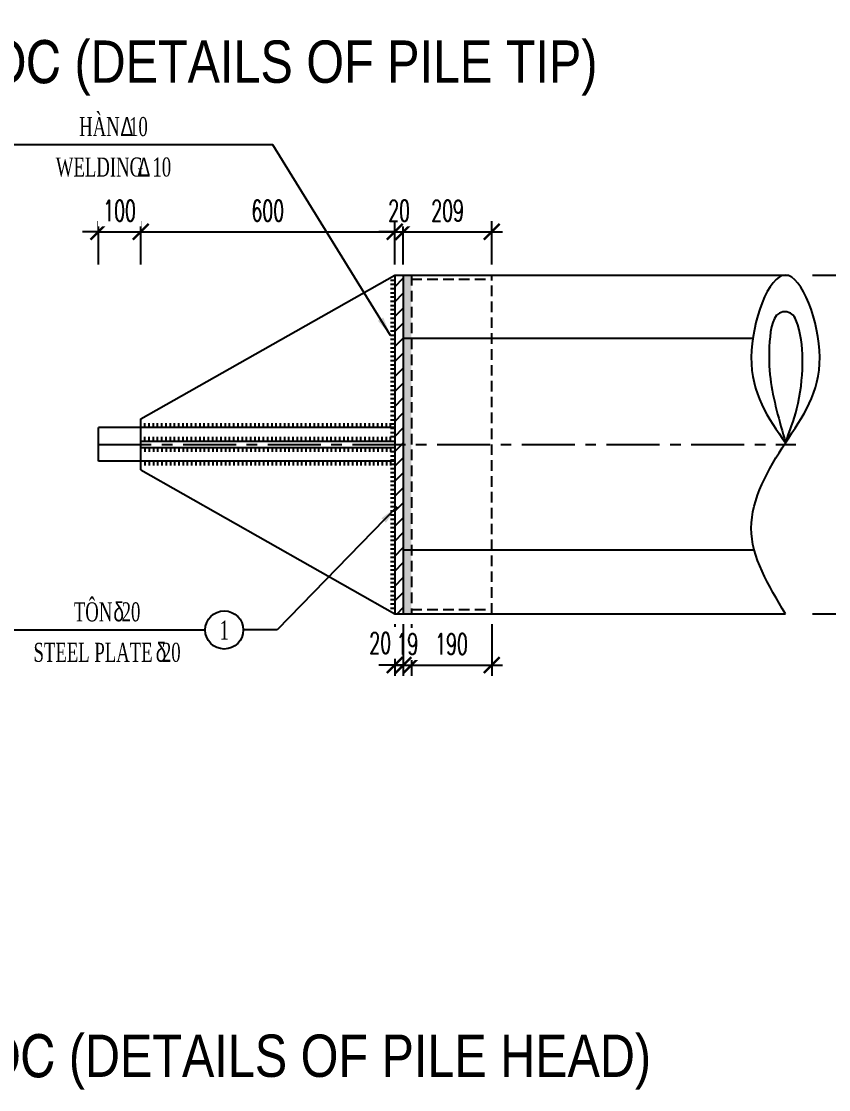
# Model space of a CAD drawing. Extents: x -687 to 808890, y -259 to 107959.
# Drawn here: x 769273 to 771179, y 83181 to 85705 of the extents above; entities that cross this region are included whole.
import ezdxf
from ezdxf.enums import TextEntityAlignment as Align

# ---------------------------------------------------------------- set-up
doc = ezdxf.new("R2010")
doc.units = 0
doc.header["$MEASUREMENT"] = 0
doc.header["$PDMODE"] = 3
doc.linetypes.add('CENTER', pattern=[2, 1.25, -0.25, 0.25, -0.25])
doc.linetypes.add('HIDDEN', pattern=[0.375, 0.25, -0.125])
doc.layers.get('0').update_dxf_attribs({"color": 3, "linetype": 'CONTINUOUS'})
doc.layers.get('DEFPOINTS').update_dxf_attribs({"linetype": 'CONTINUOUS'})
for name, color, linetype in [('Han', 7, 'CONTINUOUS'), ('Hatch', 5, 'CONTINUOUS'), ('Hidden', 4, 'HIDDEN'), ('Kich thuoc', 4, 'CONTINUOUS'), ('Net vang', 2, 'CONTINUOUS'), ('Text', 3, 'CONTINUOUS'), ('Thep dai', 6, 'CONTINUOUS'), ('Tim', 8, 'CENTER')]:
    doc.layers.add(name, color=color, linetype=linetype)
doc.styles.add('Kichthuoc', font='romans.shx', dxfattribs={"width": 0.6})
doc.styles.get("Standard").update_dxf_attribs({"font": 'vntimeh.shx', "width": 0.65})
doc.styles.add('SYMBOL', font='greeks.shx', dxfattribs={"width": 0.8})
doc.styles.add('Ten', font='VHARIALN.TTF')
doc.dimstyles.new('Dim 250', dxfattribs={"dimscale": 250, "dimtxt": 0.2, "dimasz": 0.15, "dimexe": 0.1, "dimexo": 0.1, "dimgap": 0.1, "dimtad": 1, "dimdec": 0, "dimlfac": -1, "dimzin": 0, "dimdsep": 46, "dimtxsty": 'Kichthuoc', "dimblk": 'ARCHTICK', "dimcen": 0.1, "dimdle": 0.1, "dimclrd": 4, "dimclre": 4, "dimclrt": 3, "dimadec": 0, "dimazin": 0, "dimtfac": 1, "dimtdec": 0, "dimtix": 1, "dimtmove": 2, "dimatfit": 3, "dimfxl": 1, "dimtfill": 1, "dimtolj": 1, "dimtzin": 0, "dimarcsym": 0})
doc.dimstyles.new('Le 250', dxfattribs={"dimscale": 250, "dimtxt": 0.22, "dimasz": 0.18, "dimexe": 0.1, "dimexo": 0.2, "dimgap": 0.1, "dimtad": 1, "dimdec": 0, "dimzin": 0, "dimdsep": 46, "dimtxsty": 'Kichthuoc', "dimblk": 'ARCHTICK', "dimcen": 0, "dimdle": 0.1, "dimclrd": 2, "dimclre": 2, "dimclrt": 256, "dimadec": 0, "dimazin": 0, "dimtfac": 1, "dimtdec": 0, "dimtix": 1, "dimtmove": 2, "dimatfit": 3, "dimfxl": 1, "dimtolj": 1, "dimtzin": 0, "dimarcsym": 0})
pattern_1 = [(45, (1262.832, -19380.837), (-17.6776695, 17.6776695), [])]

# ---------------------------------------------------------------- blocks, each defined once
blk = doc.blocks.new('_ArchTick')
at = {"color": 0, "linetype": 'ByBlock', "const_width": 0.15}
blk.add_lwpolyline([(-0.5, -0.5), (0.5, 0.5)], dxfattribs=at)
blk = doc.blocks.new('*D138')
at = {"layer": 'DEFPOINTS', "color": 0}
for p in [(771116, 85105.6), (771116, 84305.6), (771328.2, 84305.6)]:
    blk.add_point(p, dxfattribs=at)
at = {"layer": 'Kich thuoc', "color": 4, "lineweight": -2}
for p, q in [((771328.2, 85130.6), (771328.2, 84280.6)), ((771141, 85105.6), (771353.2, 85105.6)), ((771141, 84305.6), (771353.2, 84305.6))]:
    blk.add_line(p, q, dxfattribs=at)
at = {"layer": 'Kich thuoc', "color": 4, "lineweight": -2, "xscale": 37.5, "yscale": 37.5, "zscale": 37.5}
for p, rotation in [((771328.2, 85105.6), 90), ((771328.2, 84305.6), 270)]:
    blk.add_blockref('_ArchTick', p, dxfattribs=dict(at, rotation=rotation))
at = {"layer": 'Kich thuoc', "color": 3, "insert": (771278.2, 84705.6), "char_height": 50, "attachment_point": 5, "rotation": 90, "style": 'Kichthuoc', "bg_fill": 3, "box_fill_scale": 1.25, "bg_fill_color": 256, "bg_fill_true_color": 13158600, "bg_fill_transparency": 11732736}
blk.add_mtext('\\A1;800', dxfattribs=at)
blk = doc.blocks.new('*D133')
at = {"layer": 'DEFPOINTS', "color": 0}
for p in [(770383.6, 85207.9), (770174.6, 85105.6), (770383.6, 85105.6)]:
    blk.add_point(p, dxfattribs=at)
at = {"layer": 'Kich thuoc', "color": 4, "lineweight": -2}
for p, q in [((770174.6, 85130.6), (770174.6, 85232.9)), ((770383.6, 85130.6), (770383.6, 85232.9)), ((770149.6, 85207.9), (770408.6, 85207.9))]:
    blk.add_line(p, q, dxfattribs=at)
at = {"layer": 'Kich thuoc', "color": 4, "lineweight": -2, "xscale": 37.5, "yscale": 37.5, "zscale": 37.5, "rotation": 180}
blk.add_blockref('_ArchTick', (770174.6, 85207.9), dxfattribs=at)
at = {"layer": 'Kich thuoc', "color": 4, "lineweight": -2, "xscale": 37.5, "yscale": 37.5, "zscale": 37.5}
blk.add_blockref('_ArchTick', (770383.6, 85207.9), dxfattribs=at)
at = {"layer": 'Kich thuoc', "color": 3, "insert": (770279.1, 85257.9), "char_height": 50, "attachment_point": 5, "style": 'Kichthuoc', "bg_fill": 3, "box_fill_scale": 1.25, "bg_fill_color": 256, "bg_fill_true_color": 13158600, "bg_fill_transparency": 894416}
blk.add_mtext('\\A1;209', dxfattribs=at)
blk = doc.blocks.new('*D134')
at = {"layer": 'DEFPOINTS', "color": 0}
for p in [(770193.6, 84305.6), (770383.6, 84305.6), (770383.6, 84184)]:
    blk.add_point(p, dxfattribs=at)
at = {"layer": 'Kich thuoc', "color": 4, "lineweight": -2}
for p, q in [((770193.6, 84280.6), (770193.6, 84159)), ((770383.6, 84280.6), (770383.6, 84159)), ((770168.6, 84184), (770408.6, 84184))]:
    blk.add_line(p, q, dxfattribs=at)
at = {"layer": 'Kich thuoc', "color": 4, "lineweight": -2, "xscale": 37.5, "yscale": 37.5, "zscale": 37.5, "rotation": 180}
blk.add_blockref('_ArchTick', (770193.6, 84184), dxfattribs=at)
at = {"layer": 'Kich thuoc', "color": 4, "lineweight": -2, "xscale": 37.5, "yscale": 37.5, "zscale": 37.5}
blk.add_blockref('_ArchTick', (770383.6, 84184), dxfattribs=at)
at = {"layer": 'Kich thuoc', "color": 3, "insert": (770288.6, 84234), "char_height": 50, "attachment_point": 5, "style": 'Kichthuoc', "bg_fill": 3, "box_fill_scale": 1.25, "bg_fill_color": 256, "bg_fill_true_color": 13158600, "bg_fill_transparency": 11732736}
blk.add_mtext('\\A1;190', dxfattribs=at)
blk = doc.blocks.new('*D135')
at = {"layer": 'DEFPOINTS', "color": 0}
for p in [(770174.6, 84305.6), (770193.6, 84305.6)]:
    blk.add_point(p, dxfattribs=at)
at = {"layer": 'Kich thuoc', "color": 4, "lineweight": -2}
for p, q in [((770174.6, 84280.6), (770174.6, 84159)), ((770193.6, 84280.6), (770193.6, 84159)), ((770174.6, 84184), (770137.1, 84184)), ((770174.6, 84184), (770193.6, 84184)), ((770193.6, 84184), (770231.1, 84184))]:
    blk.add_line(p, q, dxfattribs=at)
at = {"layer": 'Kich thuoc', "color": 4, "lineweight": -2, "xscale": 37.5, "yscale": 37.5, "zscale": 37.5}
blk.add_blockref('_ArchTick', (770174.6, 84184), dxfattribs=at)
at = {"layer": 'Kich thuoc', "color": 4, "lineweight": -2, "xscale": 37.5, "yscale": 37.5, "zscale": 37.5, "rotation": 180}
blk.add_blockref('_ArchTick', (770193.6, 84184), dxfattribs=at)
at = {"layer": 'Kich thuoc', "color": 3, "insert": (770184.1, 84234), "char_height": 50, "attachment_point": 5, "style": 'Kichthuoc', "bg_fill": 3, "box_fill_scale": 1.25, "bg_fill_color": 256, "bg_fill_true_color": 13158600, "bg_fill_transparency": 6403392}
blk.add_mtext('\\A1;19', dxfattribs=at)
at = {"layer": 'DEFPOINTS', "color": 0}
blk.add_point((770193.6, 84184), dxfattribs=at)
blk = doc.blocks.new('*D136')
at = {"layer": 'DEFPOINTS', "color": 0}
for p in [(770154.6, 84305.6), (770174.6, 84305.6), (770174.6, 84184)]:
    blk.add_point(p, dxfattribs=at)
at = {"layer": 'Kich thuoc', "color": 4, "lineweight": -2}
for p, q in [((770154.6, 84280.6), (770154.6, 84159)), ((770174.6, 84280.6), (770174.6, 84159)), ((770154.6, 84184), (770117.1, 84184)), ((770154.6, 84184), (770174.6, 84184)), ((770174.6, 84184), (770212.1, 84184))]:
    blk.add_line(p, q, dxfattribs=at)
at = {"layer": 'Kich thuoc', "color": 3, "insert": (770120, 84236.5), "char_height": 50, "attachment_point": 5, "style": 'Kichthuoc', "bg_fill": 3, "box_fill_scale": 1.25, "bg_fill_color": 256, "bg_fill_true_color": 13158600, "bg_fill_transparency": 6403392}
blk.add_mtext('\\A1;20', dxfattribs=at)
at = {"layer": 'Kich thuoc', "color": 4, "lineweight": -2, "xscale": 37.5, "yscale": 37.5, "zscale": 37.5}
blk.add_blockref('_ArchTick', (770154.6, 84184), dxfattribs=at)
at = {"layer": 'Kich thuoc', "color": 4, "lineweight": -2, "xscale": 37.5, "yscale": 37.5, "zscale": 37.5, "rotation": 180}
blk.add_blockref('_ArchTick', (770174.6, 84184), dxfattribs=at)
blk = doc.blocks.new('*D137')
at = {"layer": 'DEFPOINTS', "color": 0}
for p in [(770154.6, 85105.6), (770174.6, 85105.6)]:
    blk.add_point(p, dxfattribs=at)
at = {"layer": 'Kich thuoc', "color": 4, "lineweight": -2}
for p, q in [((770154.6, 85130.6), (770154.6, 85232.9)), ((770174.6, 85130.6), (770174.6, 85232.9)), ((770154.6, 85207.9), (770117.1, 85207.9)), ((770154.6, 85207.9), (770174.6, 85207.9)), ((770174.6, 85207.9), (770212.1, 85207.9))]:
    blk.add_line(p, q, dxfattribs=at)
at = {"layer": 'Kich thuoc', "color": 4, "lineweight": -2, "xscale": 37.5, "yscale": 37.5, "zscale": 37.5}
blk.add_blockref('_ArchTick', (770154.6, 85207.9), dxfattribs=at)
at = {"layer": 'Kich thuoc', "color": 4, "lineweight": -2, "xscale": 37.5, "yscale": 37.5, "zscale": 37.5, "rotation": 180}
blk.add_blockref('_ArchTick', (770174.6, 85207.9), dxfattribs=at)
at = {"layer": 'Kich thuoc', "color": 3, "insert": (770164.6, 85257.9), "char_height": 50, "attachment_point": 5, "style": 'Kichthuoc', "bg_fill": 3, "box_fill_scale": 1.25, "bg_fill_color": 256, "bg_fill_true_color": 13158600, "bg_fill_transparency": 897180}
blk.add_mtext('\\A1;20', dxfattribs=at)
at = {"layer": 'DEFPOINTS', "color": 0}
blk.add_point((770174.6, 85207.9), dxfattribs=at)
blk = doc.blocks.new('*D126')
at = {"layer": 'DEFPOINTS', "color": 0}
for p in [(770154.6, 85207.9), (769554.6, 85105.6), (770154.6, 85105.6)]:
    blk.add_point(p, dxfattribs=at)
at = {"layer": 'Kich thuoc', "color": 4, "lineweight": -2}
for p, q in [((769554.6, 85130.6), (769554.6, 85232.9)), ((770154.6, 85130.6), (770154.6, 85232.9)), ((769529.6, 85207.9), (770179.6, 85207.9))]:
    blk.add_line(p, q, dxfattribs=at)
at = {"layer": 'Kich thuoc', "color": 4, "lineweight": -2, "xscale": 37.5, "yscale": 37.5, "zscale": 37.5, "rotation": 180}
blk.add_blockref('_ArchTick', (769554.6, 85207.9), dxfattribs=at)
at = {"layer": 'Kich thuoc', "color": 4, "lineweight": -2, "xscale": 37.5, "yscale": 37.5, "zscale": 37.5}
blk.add_blockref('_ArchTick', (770154.6, 85207.9), dxfattribs=at)
at = {"layer": 'Kich thuoc', "color": 3, "insert": (769854.6, 85257.9), "char_height": 50, "attachment_point": 5, "style": 'Kichthuoc', "bg_fill": 3, "box_fill_scale": 1.25, "bg_fill_color": 256, "bg_fill_true_color": 13158600, "bg_fill_transparency": 11732736}
blk.add_mtext('\\A1;600', dxfattribs=at)
blk = doc.blocks.new('*D127')
at = {"layer": 'DEFPOINTS', "color": 0}
for p in [(769454.6, 85105.6), (769554.6, 85105.6)]:
    blk.add_point(p, dxfattribs=at)
at = {"layer": 'Kich thuoc', "color": 4, "lineweight": -2}
for p, q in [((769454.6, 85130.6), (769454.6, 85232.9)), ((769554.6, 85130.6), (769554.6, 85232.9)), ((769454.6, 85207.9), (769417.1, 85207.9)), ((769454.6, 85207.9), (769554.6, 85207.9)), ((769554.6, 85207.9), (769592.1, 85207.9))]:
    blk.add_line(p, q, dxfattribs=at)
at = {"layer": 'Kich thuoc', "color": 4, "lineweight": -2, "xscale": 37.5, "yscale": 37.5, "zscale": 37.5}
blk.add_blockref('_ArchTick', (769454.6, 85207.9), dxfattribs=at)
at = {"layer": 'Kich thuoc', "color": 4, "lineweight": -2, "xscale": 37.5, "yscale": 37.5, "zscale": 37.5, "rotation": 180}
blk.add_blockref('_ArchTick', (769554.6, 85207.9), dxfattribs=at)
at = {"layer": 'Kich thuoc', "color": 3, "insert": (769504.6, 85257.9), "char_height": 50, "attachment_point": 5, "style": 'Kichthuoc', "bg_fill": 3, "box_fill_scale": 1.25, "bg_fill_color": 256, "bg_fill_true_color": 13158600, "bg_fill_transparency": 771980}
blk.add_mtext('\\A1;100', dxfattribs=at)
at = {"layer": 'DEFPOINTS', "color": 0}
blk.add_point((769554.6, 85207.9), dxfattribs=at)

msp = doc.modelspace()

# ---------------------------------------------------------------- linework, layer by layer
msp.add_line((769554.6, 84645.6), (769554.6, 84765.6))
at = {"layer": 'Han'}
for p, q in [((770154.6, 85083.1), (770144.6, 85083.1)), ((770154.6, 85073.1), (770144.6, 85073.1)), ((770154.6, 85063.1), (770144.6, 85063.1)), ((770154.6, 85053.1), (770144.6, 85053.1)), ((770154.6, 85043.1), (770144.6, 85043.1)), ((770154.6, 85033.1), (770144.6, 85033.1)), ((770154.6, 85023.1), (770144.6, 85023.1)), ((770154.6, 85013.1), (770144.6, 85013.1)), ((770154.6, 85003.1), (770144.6, 85003.1)), ((770154.6, 84993.1), (770144.6, 84993.1)), ((770154.6, 84983.1), (770144.6, 84983.1)), ((770154.6, 84973.1), (770144.6, 84973.1)), ((770154.6, 84963.1), (770144.6, 84963.1)), ((770154.6, 84953.1), (770144.6, 84953.1)), ((770154.6, 84943.1), (770144.6, 84943.1)), ((770154.6, 84933.1), (770144.6, 84933.1)), ((770154.6, 84923.1), (770144.6, 84923.1)), ((770154.6, 84913.1), (770144.6, 84913.1)), ((770154.6, 84903.1), (770144.6, 84903.1)), ((770154.6, 84893.1), (770144.6, 84893.1)), ((770154.6, 84883.1), (770144.6, 84883.1)), ((770154.6, 84873.1), (770144.6, 84873.1)), ((770154.6, 84863.1), (770144.6, 84863.1)), ((770154.6, 84853.1), (770144.6, 84853.1)), ((770154.6, 84843.1), (770144.6, 84843.1)), ((770154.6, 84833.1), (770144.6, 84833.1)), ((770154.6, 84823.1), (770144.6, 84823.1)), ((770154.6, 84813.1), (770144.6, 84813.1)), ((770154.6, 84803.1), (770144.6, 84803.1)), ((770154.6, 84793.1), (770144.6, 84793.1)), ((770154.6, 84783.1), (770144.6, 84783.1)), ((769564.6, 84745.6), (769564.6, 84755.6)), ((769564.6, 84745.6), (769564.6, 84755.6)), ((769574.6, 84745.6), (769574.6, 84755.6)), ((769574.6, 84745.6), (769574.6, 84755.6)), ((769584.6, 84745.6), (769584.6, 84755.6)), ((769594.6, 84745.6), (769594.6, 84755.6)), ((769604.6, 84745.6), (769604.6, 84755.6)), ((769614.6, 84745.6), (769614.6, 84755.6)), ((769624.6, 84745.6), (769624.6, 84755.6)), ((769634.6, 84745.6), (769634.6, 84755.6)), ((769644.6, 84745.6), (769644.6, 84755.6)), ((769654.6, 84745.6), (769654.6, 84755.6)), ((769664.6, 84745.6), (769664.6, 84755.6)), ((769674.6, 84745.6), (769674.6, 84755.6)), ((769684.6, 84745.6), (769684.6, 84755.6)), ((769694.6, 84745.6), (769694.6, 84755.6)), ((769704.6, 84745.6), (769704.6, 84755.6)), ((769714.6, 84745.6), (769714.6, 84755.6)), ((769724.6, 84745.6), (769724.6, 84755.6)), ((769734.6, 84745.6), (769734.6, 84755.6)), ((769744.6, 84745.6), (769744.6, 84755.6)), ((769754.6, 84745.6), (769754.6, 84755.6)), ((769764.6, 84745.6), (769764.6, 84755.6)), ((769774.6, 84745.6), (769774.6, 84755.6)), ((769784.6, 84745.6), (769784.6, 84755.6)), ((769794.6, 84745.6), (769794.6, 84755.6)), ((769804.6, 84745.6), (769804.6, 84755.6)), ((769814.6, 84745.6), (769814.6, 84755.6)), ((769824.6, 84745.6), (769824.6, 84755.6)), ((769834.6, 84745.6), (769834.6, 84755.6)), ((769844.6, 84745.6), (769844.6, 84755.6)), ((769854.6, 84745.6), (769854.6, 84755.6)), ((769864.6, 84745.6), (769864.6, 84755.6)), ((769874.6, 84745.6), (769874.6, 84755.6)), ((769884.6, 84745.6), (769884.6, 84755.6)), ((769894.6, 84745.6), (769894.6, 84755.6)), ((769904.6, 84745.6), (769904.6, 84755.6)), ((769914.6, 84745.6), (769914.6, 84755.6)), ((769924.6, 84745.6), (769924.6, 84755.6)), ((769934.6, 84745.6), (769934.6, 84755.6)), ((769944.6, 84745.6), (769944.6, 84755.6)), ((769954.6, 84745.6), (769954.6, 84755.6)), ((769964.6, 84745.6), (769964.6, 84755.6)), ((769974.6, 84745.6), (769974.6, 84755.6)), ((769984.6, 84745.6), (769984.6, 84755.6)), ((769994.6, 84745.6), (769994.6, 84755.6)), ((770004.6, 84745.6), (770004.6, 84755.6)), ((770014.6, 84745.6), (770014.6, 84755.6)), ((770024.6, 84745.6), (770024.6, 84755.6)), ((770034.6, 84745.6), (770034.6, 84755.6)), ((770044.6, 84745.6), (770044.6, 84755.6)), ((770054.6, 84745.6), (770054.6, 84755.6)), ((770064.6, 84745.6), (770064.6, 84755.6)), ((770074.6, 84745.6), (770074.6, 84755.6)), ((770084.6, 84745.6), (770084.6, 84755.6)), ((770094.6, 84745.6), (770094.6, 84755.6)), ((770104.6, 84745.6), (770104.6, 84755.6)), ((770114.6, 84745.6), (770114.6, 84755.6)), ((770124.6, 84745.6), (770124.6, 84755.6)), ((770134.6, 84745.6), (770134.6, 84755.6)), ((770154.6, 84773.1), (770144.6, 84773.1)), ((770154.6, 84763.1), (770144.6, 84763.1)), ((770144.6, 84745.6), (770144.6, 84755.6)), ((770154.6, 84753.1), (770144.6, 84753.1)), ((770154.6, 84743.1), (770144.6, 84743.1)), ((770154.6, 84733.1), (770144.6, 84733.1)), ((769564.6, 84713.1), (769564.6, 84723.1)), ((769564.6, 84713.1), (769564.6, 84723.1)), ((769574.6, 84713.1), (769574.6, 84723.1)), ((769574.6, 84713.1), (769574.6, 84723.1)), ((769584.6, 84713.1), (769584.6, 84723.1)), ((769594.6, 84713.1), (769594.6, 84723.1)), ((769604.6, 84713.1), (769604.6, 84723.1)), ((769614.6, 84713.1), (769614.6, 84723.1)), ((769624.6, 84713.1), (769624.6, 84723.1)), ((769634.6, 84713.1), (769634.6, 84723.1)), ((769644.6, 84713.1), (769644.6, 84723.1)), ((769654.6, 84713.1), (769654.6, 84723.1)), ((769664.6, 84713.1), (769664.6, 84723.1)), ((769674.6, 84713.1), (769674.6, 84723.1)), ((769684.6, 84713.1), (769684.6, 84723.1)), ((769694.6, 84713.1), (769694.6, 84723.1)), ((769704.6, 84713.1), (769704.6, 84723.1)), ((769714.6, 84713.1), (769714.6, 84723.1)), ((769724.6, 84713.1), (769724.6, 84723.1)), ((769734.6, 84713.1), (769734.6, 84723.1)), ((769744.6, 84713.1), (769744.6, 84723.1)), ((769754.6, 84713.1), (769754.6, 84723.1)), ((769764.6, 84713.1), (769764.6, 84723.1)), ((769774.6, 84713.1), (769774.6, 84723.1)), ((769784.6, 84713.1), (769784.6, 84723.1)), ((769794.6, 84713.1), (769794.6, 84723.1)), ((769804.6, 84713.1), (769804.6, 84723.1)), ((769814.6, 84713.1), (769814.6, 84723.1)), ((769824.6, 84713.1), (769824.6, 84723.1)), ((769834.6, 84713.1), (769834.6, 84723.1)), ((769844.6, 84713.1), (769844.6, 84723.1)), ((769854.6, 84713.1), (769854.6, 84723.1)), ((769864.6, 84713.1), (769864.6, 84723.1)), ((769874.6, 84713.1), (769874.6, 84723.1)), ((769884.6, 84713.1), (769884.6, 84723.1)), ((769894.6, 84713.1), (769894.6, 84723.1)), ((769904.6, 84713.1), (769904.6, 84723.1)), ((769914.6, 84713.1), (769914.6, 84723.1)), ((769924.6, 84713.1), (769924.6, 84723.1)), ((769934.6, 84713.1), (769934.6, 84723.1)), ((769944.6, 84713.1), (769944.6, 84723.1)), ((769954.6, 84713.1), (769954.6, 84723.1)), ((769964.6, 84713.1), (769964.6, 84723.1)), ((769974.6, 84713.1), (769974.6, 84723.1)), ((769984.6, 84713.1), (769984.6, 84723.1)), ((769994.6, 84713.1), (769994.6, 84723.1)), ((770004.6, 84713.1), (770004.6, 84723.1)), ((770014.6, 84713.1), (770014.6, 84723.1)), ((770024.6, 84713.1), (770024.6, 84723.1)), ((770034.6, 84713.1), (770034.6, 84723.1)), ((770044.6, 84713.1), (770044.6, 84723.1)), ((770054.6, 84713.1), (770054.6, 84723.1)), ((770064.6, 84713.1), (770064.6, 84723.1)), ((770074.6, 84713.1), (770074.6, 84723.1)), ((770084.6, 84713.1), (770084.6, 84723.1)), ((770094.6, 84713.1), (770094.6, 84723.1)), ((770104.6, 84713.1), (770104.6, 84723.1)), ((770114.6, 84713.1), (770114.6, 84723.1)), ((770124.6, 84713.1), (770124.6, 84723.1)), ((770134.6, 84713.1), (770134.6, 84723.1)), ((770154.6, 84723.1), (770144.6, 84723.1)), ((770144.6, 84713.1), (770144.6, 84723.1)), ((769564.6, 84698.1), (769564.6, 84688.1)), ((769564.6, 84698.1), (769564.6, 84688.1)), ((769574.6, 84698.1), (769574.6, 84688.1)), ((769574.6, 84698.1), (769574.6, 84688.1)), ((769584.6, 84698.1), (769584.6, 84688.1)), ((769594.6, 84698.1), (769594.6, 84688.1)), ((769604.6, 84698.1), (769604.6, 84688.1)), ((769614.6, 84698.1), (769614.6, 84688.1)), ((769624.6, 84698.1), (769624.6, 84688.1)), ((769634.6, 84698.1), (769634.6, 84688.1)), ((769644.6, 84698.1), (769644.6, 84688.1)), ((769654.6, 84698.1), (769654.6, 84688.1)), ((769664.6, 84698.1), (769664.6, 84688.1)), ((769674.6, 84698.1), (769674.6, 84688.1)), ((769684.6, 84698.1), (769684.6, 84688.1)), ((769694.6, 84698.1), (769694.6, 84688.1)), ((769704.6, 84698.1), (769704.6, 84688.1)), ((769714.6, 84698.1), (769714.6, 84688.1)), ((769724.6, 84698.1), (769724.6, 84688.1)), ((769734.6, 84698.1), (769734.6, 84688.1)), ((769744.6, 84698.1), (769744.6, 84688.1)), ((769754.6, 84698.1), (769754.6, 84688.1)), ((769764.6, 84698.1), (769764.6, 84688.1)), ((769774.6, 84698.1), (769774.6, 84688.1)), ((769784.6, 84698.1), (769784.6, 84688.1)), ((769794.6, 84698.1), (769794.6, 84688.1)), ((769804.6, 84698.1), (769804.6, 84688.1)), ((769814.6, 84698.1), (769814.6, 84688.1)), ((769824.6, 84698.1), (769824.6, 84688.1)), ((769834.6, 84698.1), (769834.6, 84688.1)), ((769844.6, 84698.1), (769844.6, 84688.1)), ((769854.6, 84698.1), (769854.6, 84688.1)), ((769864.6, 84698.1), (769864.6, 84688.1)), ((769874.6, 84698.1), (769874.6, 84688.1)), ((769884.6, 84698.1), (769884.6, 84688.1)), ((769894.6, 84698.1), (769894.6, 84688.1)), ((769904.6, 84698.1), (769904.6, 84688.1)), ((769914.6, 84698.1), (769914.6, 84688.1)), ((769924.6, 84698.1), (769924.6, 84688.1)), ((769934.6, 84698.1), (769934.6, 84688.1)), ((769944.6, 84698.1), (769944.6, 84688.1)), ((769954.6, 84698.1), (769954.6, 84688.1)), ((769964.6, 84698.1), (769964.6, 84688.1)), ((769974.6, 84698.1), (769974.6, 84688.1)), ((769984.6, 84698.1), (769984.6, 84688.1)), ((769994.6, 84698.1), (769994.6, 84688.1)), ((770004.6, 84698.1), (770004.6, 84688.1)), ((770014.6, 84698.1), (770014.6, 84688.1)), ((770024.6, 84698.1), (770024.6, 84688.1)), ((770034.6, 84698.1), (770034.6, 84688.1)), ((770044.6, 84698.1), (770044.6, 84688.1)), ((770054.6, 84698.1), (770054.6, 84688.1)), ((770064.6, 84698.1), (770064.6, 84688.1)), ((770074.6, 84698.1), (770074.6, 84688.1)), ((770084.6, 84698.1), (770084.6, 84688.1)), ((770094.6, 84698.1), (770094.6, 84688.1)), ((770104.6, 84698.1), (770104.6, 84688.1)), ((770114.6, 84698.1), (770114.6, 84688.1)), ((770124.6, 84698.1), (770124.6, 84688.1)), ((770134.6, 84698.1), (770134.6, 84688.1)), ((770144.6, 84698.1), (770144.6, 84688.1)), ((770154.6, 84688.1), (770144.6, 84688.1)), ((770154.6, 84678.1), (770144.6, 84678.1)), ((769564.6, 84665.6), (769564.6, 84655.6)), ((769564.6, 84665.6), (769564.6, 84655.6)), ((769574.6, 84665.6), (769574.6, 84655.6)), ((769574.6, 84665.6), (769574.6, 84655.6)), ((769584.6, 84665.6), (769584.6, 84655.6)), ((769594.6, 84665.6), (769594.6, 84655.6)), ((769604.6, 84665.6), (769604.6, 84655.6)), ((769614.6, 84665.6), (769614.6, 84655.6)), ((769624.6, 84665.6), (769624.6, 84655.6)), ((769634.6, 84665.6), (769634.6, 84655.6)), ((769644.6, 84665.6), (769644.6, 84655.6)), ((769654.6, 84665.6), (769654.6, 84655.6)), ((769664.6, 84665.6), (769664.6, 84655.6)), ((769674.6, 84665.6), (769674.6, 84655.6)), ((769684.6, 84665.6), (769684.6, 84655.6)), ((769694.6, 84665.6), (769694.6, 84655.6)), ((769704.6, 84665.6), (769704.6, 84655.6)), ((769714.6, 84665.6), (769714.6, 84655.6)), ((769724.6, 84665.6), (769724.6, 84655.6)), ((769734.6, 84665.6), (769734.6, 84655.6)), ((769744.6, 84665.6), (769744.6, 84655.6)), ((769754.6, 84665.6), (769754.6, 84655.6)), ((769764.6, 84665.6), (769764.6, 84655.6)), ((769774.6, 84665.6), (769774.6, 84655.6)), ((769784.6, 84665.6), (769784.6, 84655.6)), ((769794.6, 84665.6), (769794.6, 84655.6)), ((769804.6, 84665.6), (769804.6, 84655.6)), ((769814.6, 84665.6), (769814.6, 84655.6)), ((769824.6, 84665.6), (769824.6, 84655.6)), ((769834.6, 84665.6), (769834.6, 84655.6)), ((769844.6, 84665.6), (769844.6, 84655.6)), ((769854.6, 84665.6), (769854.6, 84655.6)), ((769864.6, 84665.6), (769864.6, 84655.6)), ((769874.6, 84665.6), (769874.6, 84655.6)), ((769884.6, 84665.6), (769884.6, 84655.6)), ((769894.6, 84665.6), (769894.6, 84655.6)), ((769904.6, 84665.6), (769904.6, 84655.6)), ((769914.6, 84665.6), (769914.6, 84655.6)), ((769924.6, 84665.6), (769924.6, 84655.6)), ((769934.6, 84665.6), (769934.6, 84655.6)), ((769944.6, 84665.6), (769944.6, 84655.6)), ((769954.6, 84665.6), (769954.6, 84655.6)), ((769964.6, 84665.6), (769964.6, 84655.6)), ((769974.6, 84665.6), (769974.6, 84655.6)), ((769984.6, 84665.6), (769984.6, 84655.6)), ((769994.6, 84665.6), (769994.6, 84655.6)), ((770004.6, 84665.6), (770004.6, 84655.6)), ((770014.6, 84665.6), (770014.6, 84655.6)), ((770024.6, 84665.6), (770024.6, 84655.6)), ((770034.6, 84665.6), (770034.6, 84655.6)), ((770044.6, 84665.6), (770044.6, 84655.6)), ((770054.6, 84665.6), (770054.6, 84655.6)), ((770064.6, 84665.6), (770064.6, 84655.6)), ((770074.6, 84665.6), (770074.6, 84655.6)), ((770084.6, 84665.6), (770084.6, 84655.6)), ((770094.6, 84665.6), (770094.6, 84655.6)), ((770104.6, 84665.6), (770104.6, 84655.6)), ((770114.6, 84665.6), (770114.6, 84655.6)), ((770124.6, 84665.6), (770124.6, 84655.6)), ((770134.6, 84665.6), (770134.6, 84655.6)), ((770154.6, 84668.1), (770144.6, 84668.1)), ((770144.6, 84665.6), (770144.6, 84655.6)), ((770154.6, 84658.1), (770144.6, 84658.1)), ((770154.6, 84648.1), (770144.6, 84648.1)), ((770154.6, 84638.1), (770144.6, 84638.1)), ((770154.6, 84628.1), (770144.6, 84628.1)), ((770154.6, 84618.1), (770144.6, 84618.1)), ((770154.6, 84608.1), (770144.6, 84608.1)), ((770154.6, 84598.1), (770144.6, 84598.1)), ((770154.6, 84588.1), (770144.6, 84588.1)), ((770154.6, 84578.1), (770144.6, 84578.1)), ((770154.6, 84568.1), (770144.6, 84568.1)), ((770154.6, 84558.1), (770144.6, 84558.1)), ((770154.6, 84548.1), (770144.6, 84548.1)), ((770154.6, 84538.1), (770144.6, 84538.1)), ((770154.6, 84528.1), (770144.6, 84528.1)), ((770154.6, 84518.1), (770144.6, 84518.1)), ((770154.6, 84508.1), (770144.6, 84508.1)), ((770154.6, 84498.1), (770144.6, 84498.1)), ((770154.6, 84488.1), (770144.6, 84488.1)), ((770154.6, 84478.1), (770144.6, 84478.1)), ((770154.6, 84468.1), (770144.6, 84468.1)), ((770154.6, 84458.1), (770144.6, 84458.1)), ((770154.6, 84448.1), (770144.6, 84448.1)), ((770154.6, 84438.1), (770144.6, 84438.1)), ((770154.6, 84428.1), (770144.6, 84428.1)), ((770154.6, 84418.1), (770144.6, 84418.1)), ((770154.6, 84408.1), (770144.6, 84408.1)), ((770154.6, 84398.1), (770144.6, 84398.1)), ((770154.6, 84388.1), (770144.6, 84388.1)), ((770154.6, 84378.1), (770144.6, 84378.1)), ((770154.6, 84368.1), (770144.6, 84368.1)), ((770154.6, 84358.1), (770144.6, 84358.1)), ((770154.6, 84348.1), (770144.6, 84348.1)), ((770154.6, 84338.1), (770144.6, 84338.1)), ((770154.6, 84328.1), (770144.6, 84328.1))]:
    msp.add_line(p, q, dxfattribs=at)
at = {"layer": 'Hatch', "color": 9}
for p, q in [((770999.9, 84955.6), (770174.6, 84955.6)), ((771003.5, 84455.6), (770174.6, 84455.6))]:
    msp.add_line(p, q, dxfattribs=at)
at = {"layer": 'Kich thuoc', "color": 2}
msp.add_line((769866.9, 85413.6), (769235.3, 85413.6), dxfattribs=at)
at = {"layer": 'Kich thuoc'}
for p, q in [((769554.6, 84698.1), (769554.6, 84713.1)), ((769554.6, 84713.1), (770154.6, 84713.1)), ((769554.6, 84698.1), (770154.6, 84698.1))]:
    msp.add_line(p, q, dxfattribs=at)
at = {"layer": 'Text'}
msp.add_circle((769751.8, 84267.1), 45, dxfattribs=at)
at = {"layer": 'Thep dai'}
for p, q in [((770154.6, 84745.6), (769454.6, 84745.6)), ((769454.6, 84665.6), (769454.6, 84745.6)), ((770154.6, 84665.6), (769454.6, 84665.6))]:
    msp.add_line(p, q, dxfattribs=at)
at = {"layer": 'Tim', "ltscale": 100}
msp.add_line((769454.6, 84705.6), (771101.4, 84705.6), dxfattribs=at)

# ---------------------------------------------------------------- texts
at = {"layer": 'Text', "color": 3, "style": 'Ten'}
for s, p in [('Chi tiÕt mòi cäc (details of pile tip)', (769497.9, 85559.8)), ('Chi tiÕt ®Çu cäc (details of pile head)', (769539, 83211.2))]:
    msp.add_text(s, height=100, dxfattribs=at).set_placement(p, align=Align.CENTER)
at = {"layer": 'Text', "width": 0.65}
for s, p in [('hµn  10', (769490.3, 85433.9)), ('welding  10', (769490.3, 85338.3)), ('t«n  20', (769475.2, 84287.4)), ('steel plate  20', (769475.2, 84191.8))]:
    msp.add_text(s, height=45, dxfattribs=at).set_placement(p, align=Align.CENTER)
at = {"layer": 'Text', "style": 'SYMBOL', "width": 0.75}
for s, p in [('D', (769506.8, 85433.9)), ('D', (769546.9, 85338.3)), ('d', (769490, 84287.4)), ('d', (769590, 84191.8))]:
    msp.add_text(s, height=45, dxfattribs=at).set_placement(p)
at = {"layer": 'Text', "width": 0.65}
msp.add_text('1', height=45, dxfattribs=at).set_placement((769751.8, 84267.1), align=Align.MIDDLE)

# ---------------------------------------------------------------- dimensions: what is measured, and where the dimension line sits
at = {"layer": 'Kich thuoc'}
dim = msp.add_linear_dim(base=(771328.2, 84305.6), p1=(771116, 85105.6), p2=(771116, 84305.6), angle=90, dimstyle='Dim 250', dxfattribs=at)
dim.commit()
dim.dimension.update_dxf_attribs({"geometry": '*D138', "text_midpoint": (771278.2, 84705.6)})

# ---------------------------------------------------------------- leaders
for points, override in [([(770144.6, 84963.1), (769866.9, 85413.6)], {"dimtad": 0}), ([(770159.6, 84558), (769876.6, 84267.1), (769796.8, 84267.1)], {"dimgap": 0.1, "dimtad": 0}), ([(769094.8, 84437.9), (769191.6, 84267.1), (769706.8, 84267.1)], {"dimgap": 0.1, "dimtad": 0})]:
    msp.add_leader(points, dimstyle='Le 250', override=override, dxfattribs=at)

# ---------------------------------------------------------------- next in the draw order: linework, layer by layer
at = {"layer": 'Net vang'}
for points in [[(771077.1, 84305.6), (770996.3, 84507.6), (771077.1, 84709.6), (771157.9, 84911.6), (771076.9, 85105.6), (770996.3, 84911.6), (771077.1, 84709.6)], [(771077.1, 84709.6), (771041.4, 84860.7), (771039.6, 84948.4), (771070.9, 85018.7), (771088.5, 85015.7), (771106.1, 84987.7), (771117.5, 84895.8), (771103.9, 84790.3), (771077.1, 84709.6)]]:
    msp.add_spline(points, degree=3, dxfattribs=at)

# ---------------------------------------------------------------- next in the draw order: dimensions: what is measured, and where the dimension line sits
at = {"layer": 'Kich thuoc'}
for base, p1, p2, picture, middle in [((770383.6, 85207.9), (770174.6, 85105.6), (770383.6, 85105.6), '*D133', (770279.1, 85257.9)), ((770383.6, 84184), (770193.6, 84305.6), (770383.6, 84305.6), '*D134', (770288.6, 84234))]:
    dim = msp.add_linear_dim(base=base, p1=p1, p2=p2, dimstyle='Dim 250', dxfattribs=at)
    dim.commit()
    dim.dimension.update_dxf_attribs({"geometry": picture, "text_midpoint": middle})

# ---------------------------------------------------------------- next in the draw order: linework, layer by layer
msp.add_line((770154.6, 85105.6), (771083.4, 85105.6))
at = {"layer": 'Hidden', "ltscale": 100}
for p, q in [((770383.6, 84305.6), (770383.6, 85105.6)), ((770193.6, 85095.6), (770383.6, 85095.6))]:
    msp.add_line(p, q, dxfattribs=at)

# ---------------------------------------------------------------- next in the draw order: dimensions: what is measured, and where the dimension line sits
at = {"layer": 'Kich thuoc'}
dim = msp.add_linear_dim(base=(770193.6, 84184), p1=(770174.6, 84305.6), p2=(770193.6, 84305.6), dimstyle='Dim 250', dxfattribs=at)
dim.commit()
dim.dimension.update_dxf_attribs({"geometry": '*D135', "text_midpoint": (770184.1, 84234)})

# ---------------------------------------------------------------- next in the draw order: dimensions: what is measured, and where the dimension line sits
dim = msp.add_linear_dim(base=(770174.6, 84184), p1=(770154.6, 84305.6), p2=(770174.6, 84305.6), dimstyle='Dim 250', dxfattribs=at)
dim.commit()
dim.dimension.update_dxf_attribs({"geometry": '*D136', "text_midpoint": (770120, 84236.5), "dimtype": 160})

# ---------------------------------------------------------------- next in the draw order: hatches: boundary and pattern name
at = {"layer": 'Hatch'}
h = msp.add_hatch(dxfattribs=at)
h.set_pattern_fill('ANSI31', color=256, scale=200, style=0)
h.set_pattern_definition(pattern_1)
h.paths.add_polyline_path([(770174.6, 84705.6), (770154.6, 84705.6), (770154.6, 84305.6), (770174.6, 84305.6)])
h = msp.add_hatch(color=7, dxfattribs=at)
h.paths.add_polyline_path([(770193.6, 84705.6), (770174.6, 84705.6), (770174.6, 84455.6), (770193.6, 84455.6)])
h.paths.add_polyline_path([(770193.6, 84455.6), (770174.6, 84455.6), (770174.6, 84305.6), (770193.6, 84305.6)])

# ---------------------------------------------------------------- next in the draw order: linework, layer by layer
for p, q in [((769554.6, 84645.6), (770154.6, 84305.6)), ((770154.6, 84305.6), (771077.1, 84305.6))]:
    msp.add_line(p, q)
at = {"layer": 'Han'}
msp.add_line((770154.6, 84318.1), (770144.6, 84318.1), dxfattribs=at)
at = {"layer": 'Hidden', "ltscale": 100}
for p, q in [((770193.6, 85105.6), (770193.6, 84305.6)), ((770193.6, 84315.6), (770383.6, 84315.6))]:
    msp.add_line(p, q, dxfattribs=at)

# ---------------------------------------------------------------- next in the draw order: dimensions: what is measured, and where the dimension line sits
at = {"layer": 'Kich thuoc'}
dim = msp.add_linear_dim(base=(770174.6, 85207.9), p1=(770154.6, 85105.6), p2=(770174.6, 85105.6), dimstyle='Dim 250', dxfattribs=at)
dim.commit()
dim.dimension.update_dxf_attribs({"geometry": '*D137', "text_midpoint": (770164.6, 85257.9)})

# ---------------------------------------------------------------- next in the draw order: linework, layer by layer
for p, q in [((769554.6, 84765.6), (770154.6, 85105.6)), ((770154.6, 85105.6), (770154.6, 84305.6)), ((770174.6, 85105.6), (770174.6, 84305.6))]:
    msp.add_line(p, q)
at = {"layer": 'Han'}
msp.add_line((770154.6, 85093.1), (770144.6, 85093.1), dxfattribs=at)

# ---------------------------------------------------------------- next in the draw order: dimensions: what is measured, and where the dimension line sits
at = {"layer": 'Kich thuoc'}
dim = msp.add_linear_dim(base=(770154.6, 85207.9), p1=(769554.6, 85105.6), p2=(770154.6, 85105.6), dimstyle='Dim 250', dxfattribs=at)
dim.commit()
dim.dimension.update_dxf_attribs({"geometry": '*D126', "text_midpoint": (769854.6, 85257.9)})

# ---------------------------------------------------------------- next in the draw order: hatches: boundary and pattern name
at = {"layer": 'Hatch'}
h = msp.add_hatch(dxfattribs=at)
h.set_pattern_fill('ANSI31', color=256, scale=200, style=0)
h.set_pattern_definition(pattern_1)
h.paths.add_polyline_path([(770174.6, 85105.6), (770154.6, 85105.6), (770154.6, 84705.6), (770174.6, 84705.6)])
h = msp.add_hatch(color=7, dxfattribs=at)
h.paths.add_polyline_path([(770193.6, 85105.6), (770174.6, 85105.6), (770174.6, 84955.6), (770193.6, 84955.6)])
h.paths.add_polyline_path([(770193.6, 84955.6), (770174.6, 84955.6), (770174.6, 84705.6), (770193.6, 84705.6)])

# ---------------------------------------------------------------- next in the draw order: dimensions: what is measured, and where the dimension line sits
at = {"layer": 'Kich thuoc'}
dim = msp.add_linear_dim(base=(769554.6, 85207.9), p1=(769454.6, 85105.6), p2=(769554.6, 85105.6), dimstyle='Dim 250', dxfattribs=at)
dim.commit()
dim.dimension.update_dxf_attribs({"geometry": '*D127', "text_midpoint": (769504.6, 85257.9)})

doc.saveas('drawing.dxf')
